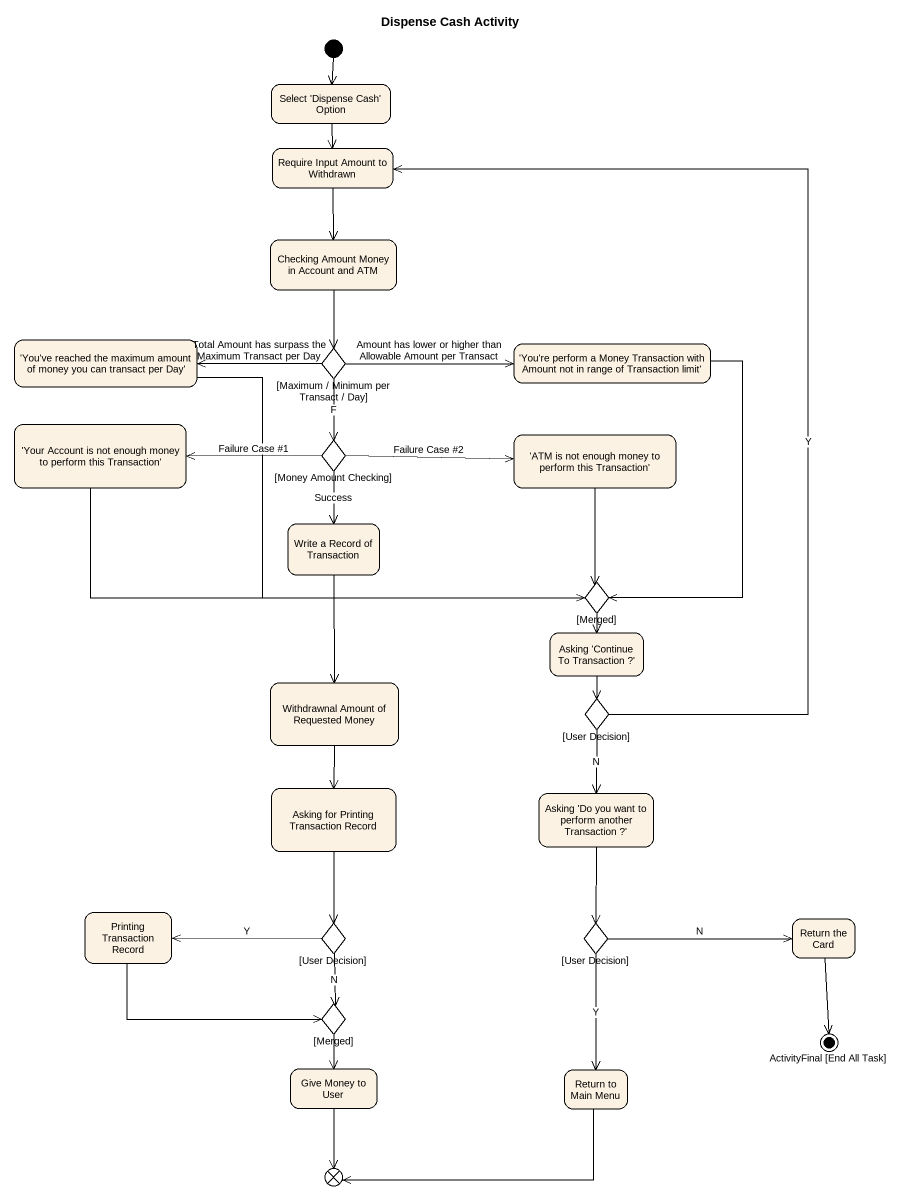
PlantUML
@startuml
title Dispense Cash Activity
hide empty description
state "Select 'Dispense Cash' Option" as Select_Dispense_Cash_Option
state "Require Input Amount to Withdrawn" as Require_Input_Amount_to
state "Checking Amount Money in Account and ATM" as Checking_Amount_Money_in
state "'You've reached the maximum amount of money you can transact per Day'" as You_ve_reached_the_maximum
state "'You're perform a Money Transaction with Amount not in range of Transaction limit'" as You_re_perform_a_Money
state "[Maximum / Minimum per Transact / Day]" as Maximum_Minimum_per <<choice>>
state "'Your Account is not enough money to perform this Transaction'" as Your_Account_is_not_enough
state "[Money Amount Checking]" as Money_Amount_Checking <<choice>>
state "'ATM is not enough money to perform this Transaction'" as ATM_is_not_enough_money_to
state "Write a Record of Transaction" as Write_a_Record_of
state "[Merged]" as Merged <<choice>>
state "Asking 'Continue To Transaction ?'" as Asking_Continue_To
state "Withdrawnal Amount of Requested Money" as Withdrawnal_Amount_of
state "[User Decision]" as User_Decision <<choice>>
state "Asking for Printing Transaction Record" as Asking_for_Printing
state "Asking 'Do you want to perform another Transaction ?'" as Asking_Do_you_want_to
state "Printing Transaction Record" as Printing_Transaction_Record
state "[User Decision]" as User_Decision_2 <<choice>>
state "[User Decision]" as User_Decision_3 <<choice>>
state "Return the Card" as Return_the_Card
state "[Merged]" as Merged_2 <<choice>>
state "ActivityFinal [End All Task]" as ActivityFinal_End_All_Task <<end>>
state "Give Money to User" as Give_Money_to_User
state "Return to Main Menu" as Return_to_Main_Menu
state flowfinal1 <<end>>
[*] --> Select_Dispense_Cash_Option
Select_Dispense_Cash_Option --> Require_Input_Amount_to
Require_Input_Amount_to --> Checking_Amount_Money_in
Checking_Amount_Money_in --> Maximum_Minimum_per
You_ve_reached_the_maximum -right-> Merged
You_re_perform_a_Money --> Merged
Maximum_Minimum_per -left-> You_ve_reached_the_maximum : Total Amount has surpass the Maximum Transact per Day
Maximum_Minimum_per -right-> You_re_perform_a_Money : Amount has lower or higher than Allowable Amount per Transact
Maximum_Minimum_per --> Money_Amount_Checking : F
Your_Account_is_not_enough -right-> Merged
Money_Amount_Checking -left-> Your_Account_is_not_enough : Failure Case #1
Money_Amount_Checking -right-> ATM_is_not_enough_money_to : Failure Case #2
Money_Amount_Checking --> Write_a_Record_of : Success
ATM_is_not_enough_money_to --> Merged
Write_a_Record_of --> Withdrawnal_Amount_of
Merged --> Asking_Continue_To
Asking_Continue_To --> User_Decision
Withdrawnal_Amount_of --> Asking_for_Printing
User_Decision -up-> Require_Input_Amount_to : Y
User_Decision --> Asking_Do_you_want_to : N
Asking_for_Printing --> User_Decision_2
Asking_Do_you_want_to --> User_Decision_3
Printing_Transaction_Record -right-> Merged_2
User_Decision_2 -left-> Printing_Transaction_Record : Y
User_Decision_2 --> Merged_2 : N
User_Decision_3 -right-> Return_the_Card : N
User_Decision_3 --> Return_to_Main_Menu : Y
Return_the_Card --> ActivityFinal_End_All_Task
Merged_2 --> Give_Money_to_User
Give_Money_to_User --> flowfinal1
Return_to_Main_Menu -left-> flowfinal1
@enduml
